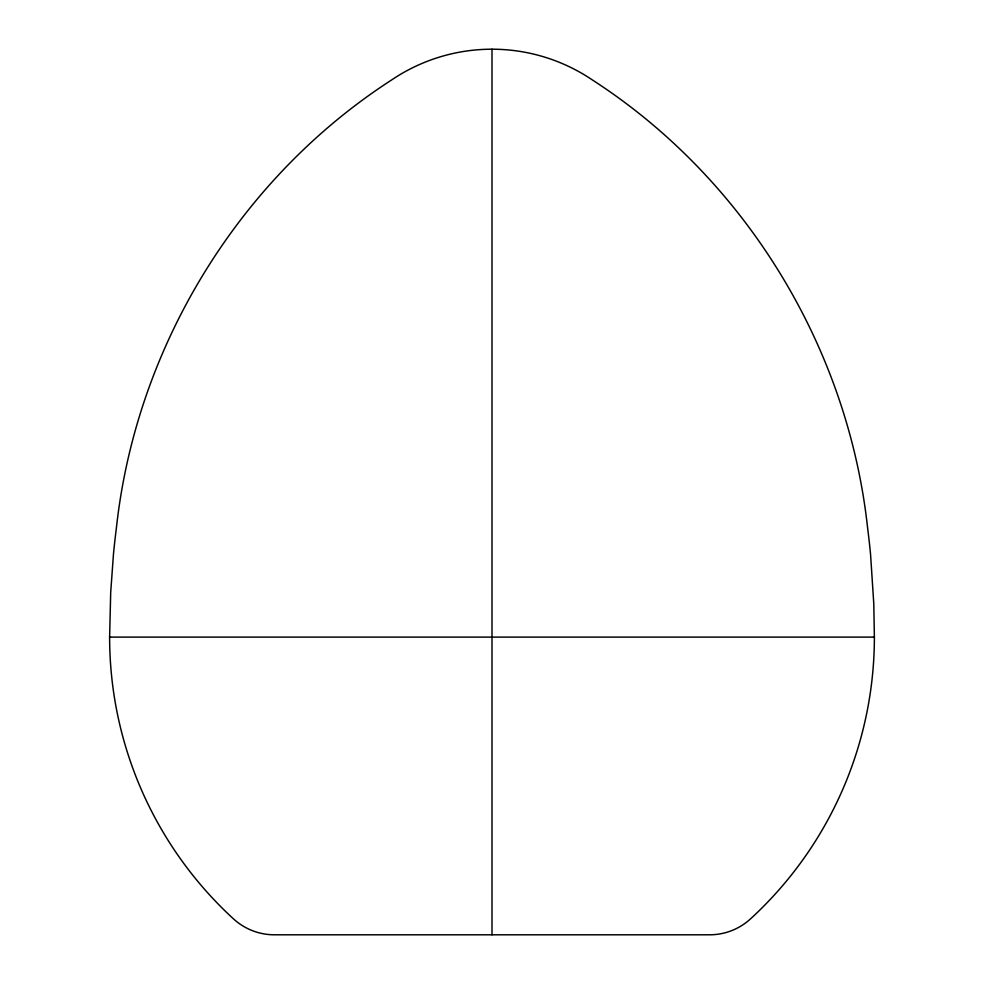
<?xml version="1.0" encoding="UTF-8"?>
<svg xmlns="http://www.w3.org/2000/svg" width="984" height="984" viewBox="0 0 984 984"><rect width="100%" height="100%" fill="white"/><g stroke="black" fill="none" stroke-linecap="round" stroke-linejoin="round"><path stroke-width="1.48" d="M873.534 637.115L874.382 637.115L873.78 603.598L870.557 554.41A791.812 791.812 0 0 0 867.617 528.088C848.06 347.364 745.331 178.707 592.429 79.987A179.223 179.223 0 0 0 391.571 79.987C238.669 178.707 135.94 347.364 116.383 528.088A791.812 791.812 0 0 0 113.443 554.41L110.7 592.429L109.618 637.115A382.382 382.382 0 0 0 233.466 918.859A60.565 60.565 0 0 0 274.413 934.8L709.587 934.8A60.565 60.565 0 0 0 750.534 918.859A382.382 382.382 0 0 0 874.382 637.115L109.618 637.115L110.466 637.115M492 49.2L492 934.8"/></g></svg>
